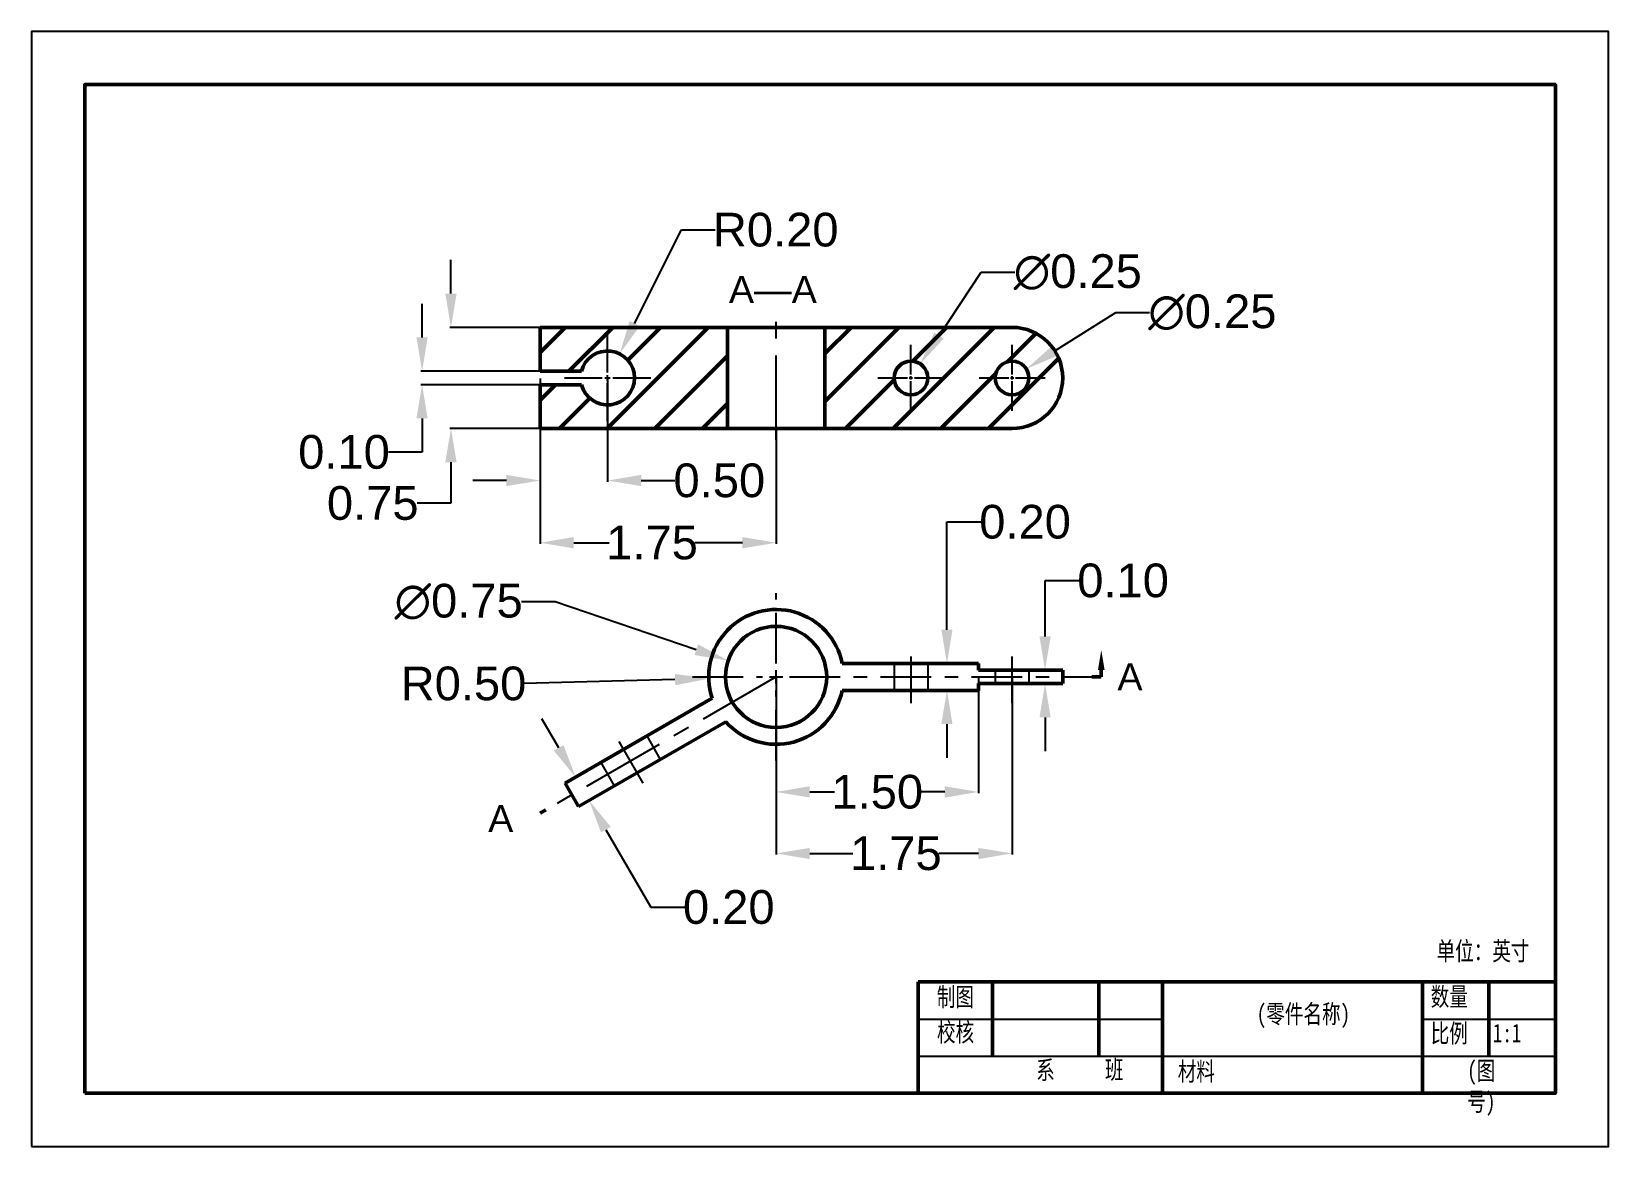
# Model space of a CAD drawing. Header units: millimetres. Extents: x 0 to 11.7, y 0 to 8.3.
import ezdxf

# ---------------------------------------------------------------- set-up
doc = ezdxf.new("R2010")
doc.units = ezdxf.units.MM
doc.header["$LTSCALE"] = 0.5
doc.header["$MEASUREMENT"] = 0
for name, pattern in [('CENTER', [2, 1.25, -0.25, 0.25, -0.25]), ('CENTER2', [1.125, 0.75, -0.125, 0.125, -0.125]), ('DASHED', [0.75, 0.5, -0.25])]:
    doc.linetypes.add(name, pattern=pattern)
for name, color, linetype, lineweight in [('dash', 2, 'DASHED', 25), ('dimension', 3, 'Continuous', 25), ('draw', 7, 'Continuous', 50), ('mark', 1, 'CENTER', 25), ('temp-thick', 7, 'Continuous', 50), ('text', 7, 'Continuous', 25), ('thin', 7, 'Continuous', 25)]:
    doc.layers.add(name, color=color, linetype=linetype, lineweight=lineweight)
doc.styles.get("Standard").update_dxf_attribs({"font": 'arial.ttf'})
doc.dimstyles.get("Standard").update_dxf_attribs({"dimscale": 0.05, "dimtxt": 5, "dimasz": 5, "dimexe": 0.18, "dimexo": 0.0625, "dimgap": 0.09, "dimtad": 0, "dimtih": 1, "dimtoh": 1, "dimzin": 0, "dimdsep": 46, "dimtxsty": 'Standard', "dimcen": 0.09, "dimadec": 0, "dimazin": 0, "dimtfac": 1, "dimtofl": 0, "dimtmove": 0, "dimatfit": 1, "dimfxl": 1, "dimtolj": 1, "dimtzin": 0, "dimarcsym": 0})

# ---------------------------------------------------------------- blocks, each defined once
blk = doc.blocks.new('*U1')
at = {"layer": 'mark', "color": 0, "linetype": 'CENTER2', "transparency": 16777216}
for p, q in [((0, 0.1), (0, 0.62)), ((-0.62, 0), (-0.1, 0)), ((0.1, 0), (2.34, 0)), ((0, -0.62), (0, -0.1))]:
    blk.add_line(p, q, dxfattribs=at)
at = {"layer": 'mark', "color": 0, "linetype": 'Continuous', "transparency": 16777216}
for p, q in [((-0.05, 0), (0.05, 0)), ((0, -0.05), (0, 0.05))]:
    blk.add_line(p, q, dxfattribs=at)
blk = doc.blocks.new('*U2')
at = {"layer": 'mark', "color": 0, "linetype": 'CENTER2', "transparency": 16777216}
for p, q in [((0, 0.025), (0, 0.245)), ((-0.245, 0), (-0.025, 0)), ((0.025, 0), (0.245, 0)), ((0, -0.245), (0, -0.025))]:
    blk.add_line(p, q, dxfattribs=at)
at = {"layer": 'mark', "color": 0, "linetype": 'Continuous', "transparency": 16777216}
for p, q in [((-0.0125, 0), (0.0125, 0)), ((0, -0.0125), (0, 0.0125))]:
    blk.add_line(p, q, dxfattribs=at)
blk = doc.blocks.new('*U3')
at = {"layer": 'mark', "color": 0, "linetype": 'CENTER2', "transparency": 16777216}
for p, q in [((0, 0.025), (0, 0.245)), ((-0.245, 0), (-0.025, 0)), ((0.025, 0), (0.245, 0)), ((0, -0.245), (0, -0.025))]:
    blk.add_line(p, q, dxfattribs=at)
at = {"layer": 'mark', "color": 0, "linetype": 'Continuous', "transparency": 16777216}
for p, q in [((-0.0125, 0), (0.0125, 0)), ((0, -0.0125), (0, 0.0125))]:
    blk.add_line(p, q, dxfattribs=at)
blk = doc.blocks.new('*U4')
at = {"layer": 'mark', "color": 0, "linetype": 'CENTER2', "transparency": 16777216}
for p, q in [((0, 0.04), (0, 0.32)), ((-0.32, 0), (-0.04, 0)), ((0.04, 0), (0.32, 0)), ((0, -0.32), (0, -0.04))]:
    blk.add_line(p, q, dxfattribs=at)
at = {"layer": 'mark', "color": 0, "linetype": 'Continuous', "transparency": 16777216}
for p, q in [((-0.02, 0), (0.02, 0)), ((0, -0.02), (0, 0.02))]:
    blk.add_line(p, q, dxfattribs=at)
blk = doc.blocks.new('*D5')
at = {"layer": 'Defpoints', "color": 0, "transparency": 16777216}
for p in [(5.521, 3.482), (7.021, 3.482), (7.021, 2.629)]:
    blk.add_point(p, dxfattribs=at)
at = {"layer": 'dimension', "color": 0, "lineweight": -2, "transparency": 16777216}
for p, q in [((5.521, 3.479), (5.521, 2.62)), ((7.021, 3.479), (7.021, 2.62)), ((5.771, 2.629), (5.954, 2.629)), ((6.771, 2.629), (6.588, 2.629))]:
    blk.add_line(p, q, dxfattribs=at)
at = {"layer": 'dimension', "color": 0, "transparency": 16777216}
for points in [[(5.771, 2.671), (5.771, 2.587), (5.521, 2.629)], [(6.771, 2.671), (6.771, 2.587), (7.021, 2.629)]]:
    blk.add_solid(points, dxfattribs=at)
at = {"layer": 'dimension', "color": 0, "transparency": 16777216, "insert": (6.271, 2.629), "char_height": 0.25, "attachment_point": 5}
blk.add_mtext('\\A1;1.50', dxfattribs=at)
blk = doc.blocks.new('*D7')
at = {"layer": 'Defpoints', "color": 0, "transparency": 16777216}
for p in [(6.59, 5.804), (6.452, 5.595)]:
    blk.add_point(p, dxfattribs=at)
at = {"layer": 'dimension', "color": 0, "lineweight": -2, "transparency": 16777216}
for p, q in [((6.729, 6.012), (7.041, 6.483)), ((7.041, 6.483), (7.291, 6.483)), ((6.517, 5.699), (6.526, 5.699)), ((6.521, 5.695), (6.521, 5.704))]:
    blk.add_line(p, q, dxfattribs=at)
at = {"layer": 'dimension', "color": 0, "transparency": 16777216}
blk.add_solid([(6.694, 6.035), (6.763, 5.989), (6.59, 5.804)], dxfattribs=at)
at = {"layer": 'dimension', "color": 0, "transparency": 16777216, "insert": (7.758, 6.483), "char_height": 0.25, "attachment_point": 5}
blk.add_mtext('\\A1;∅0.25', dxfattribs=at)
blk = doc.blocks.new('*D8')
at = {"layer": 'Defpoints', "color": 0, "transparency": 16777216}
for p in [(7.377, 5.766), (7.165, 5.633)]:
    blk.add_point(p, dxfattribs=at)
at = {"layer": 'dimension', "color": 0, "lineweight": -2, "transparency": 16777216}
for p, q in [((7.588, 5.9), (8.04, 6.185)), ((8.04, 6.185), (8.29, 6.185)), ((7.267, 5.699), (7.276, 5.699)), ((7.271, 5.695), (7.271, 5.704))]:
    blk.add_line(p, q, dxfattribs=at)
at = {"layer": 'dimension', "color": 0, "transparency": 16777216}
blk.add_solid([(7.566, 5.935), (7.61, 5.865), (7.377, 5.766)], dxfattribs=at)
at = {"layer": 'dimension', "color": 0, "transparency": 16777216, "insert": (8.756, 6.185), "char_height": 0.25, "attachment_point": 5}
blk.add_mtext('\\A1;∅0.25', dxfattribs=at)
blk = doc.blocks.new('*D9')
at = {"layer": 'Defpoints', "color": 0, "transparency": 16777216}
for p in [(5.166, 3.603), (5.876, 3.361)]:
    blk.add_point(p, dxfattribs=at)
at = {"layer": 'dimension', "color": 0, "lineweight": -2, "transparency": 16777216}
for p, q in [((3.883, 4.039), (3.633, 4.039)), ((4.929, 3.683), (3.883, 4.039)), ((5.517, 3.482), (5.526, 3.482)), ((5.521, 3.477), (5.521, 3.486))]:
    blk.add_line(p, q, dxfattribs=at)
at = {"layer": 'dimension', "color": 0, "transparency": 16777216}
blk.add_solid([(4.943, 3.723), (4.916, 3.644), (5.166, 3.603)], dxfattribs=at)
at = {"layer": 'dimension', "color": 0, "transparency": 16777216, "insert": (3.167, 4.039), "char_height": 0.25, "attachment_point": 5}
blk.add_mtext('\\A1;∅0.75', dxfattribs=at)
blk = doc.blocks.new('*D10')
at = {"layer": 'Defpoints', "color": 0, "transparency": 16777216}
for p in [(5.021, 3.469), (5.521, 3.482)]:
    blk.add_point(p, dxfattribs=at)
at = {"layer": 'dimension', "color": 0, "lineweight": -2, "transparency": 16777216}
for p, q in [((4.771, 3.462), (3.651, 3.432)), ((5.517, 3.482), (5.526, 3.482)), ((5.521, 3.477), (5.521, 3.486))]:
    blk.add_line(p, q, dxfattribs=at)
at = {"layer": 'dimension', "color": 0, "transparency": 16777216}
blk.add_solid([(4.77, 3.504), (4.773, 3.42), (5.021, 3.469)], dxfattribs=at)
at = {"layer": 'dimension', "color": 0, "transparency": 16777216, "insert": (3.203, 3.432), "char_height": 0.25, "attachment_point": 5}
blk.add_mtext('\\A1;R0.50', dxfattribs=at)
blk = doc.blocks.new('*D11')
at = {"layer": 'Defpoints', "color": 0, "transparency": 16777216}
for p in [(5.521, 3.482), (7.271, 3.482), (7.271, 2.173)]:
    blk.add_point(p, dxfattribs=at)
at = {"layer": 'dimension', "color": 0, "lineweight": -2, "transparency": 16777216}
for p, q in [((5.521, 3.479), (5.521, 2.164)), ((7.271, 3.479), (7.271, 2.164)), ((5.771, 2.173), (6.09, 2.173)), ((7.021, 2.173), (6.727, 2.173))]:
    blk.add_line(p, q, dxfattribs=at)
at = {"layer": 'dimension', "color": 0, "transparency": 16777216}
for points in [[(5.771, 2.214), (5.771, 2.131), (5.521, 2.173)], [(7.021, 2.214), (7.021, 2.131), (7.271, 2.173)]]:
    blk.add_solid(points, dxfattribs=at)
at = {"layer": 'dimension', "color": 0, "transparency": 16777216, "insert": (6.409, 2.173), "char_height": 0.25, "attachment_point": 5}
blk.add_mtext('\\A1;1.75', dxfattribs=at)
blk = doc.blocks.new('*D12')
at = {"layer": 'Defpoints', "color": 0, "transparency": 16777216}
for p in [(7.646, 3.532), (7.515, 3.432), (7.646, 3.432)]:
    blk.add_point(p, dxfattribs=at)
at = {"layer": 'dimension', "color": 0, "lineweight": -2, "transparency": 16777216}
for p, q in [((7.515, 3.782), (7.515, 4.196)), ((7.515, 4.196), (7.765, 4.196)), ((7.643, 3.532), (7.506, 3.532)), ((7.643, 3.432), (7.506, 3.432)), ((7.515, 3.182), (7.515, 2.932))]:
    blk.add_line(p, q, dxfattribs=at)
at = {"layer": 'dimension', "color": 0, "transparency": 16777216}
for points in [[(7.474, 3.782), (7.557, 3.782), (7.515, 3.532)], [(7.474, 3.182), (7.557, 3.182), (7.515, 3.432)]]:
    blk.add_solid(points, dxfattribs=at)
at = {"layer": 'dimension', "color": 0, "transparency": 16777216, "insert": (8.094, 4.196), "char_height": 0.25, "attachment_point": 5}
blk.add_mtext('\\A1;0.10', dxfattribs=at)
blk = doc.blocks.new('*D13')
at = {"layer": 'Defpoints', "color": 0, "transparency": 16777216}
for p in [(3.956, 2.694), (4.056, 2.52), (4.134, 2.566)]:
    blk.add_point(p, dxfattribs=at)
at = {"layer": 'dimension', "color": 0, "lineweight": -2, "transparency": 16777216}
for p, q in [((3.909, 2.955), (3.784, 3.172)), ((3.958, 2.695), (4.042, 2.743)), ((4.058, 2.522), (4.142, 2.57)), ((4.259, 2.349), (4.591, 1.774)), ((4.591, 1.774), (4.841, 1.774))]:
    blk.add_line(p, q, dxfattribs=at)
at = {"layer": 'dimension', "color": 0, "transparency": 16777216}
for points in [[(3.945, 2.976), (3.873, 2.935), (4.034, 2.739)], [(4.295, 2.37), (4.223, 2.328), (4.134, 2.566)]]:
    blk.add_solid(points, dxfattribs=at)
at = {"layer": 'dimension', "color": 0, "transparency": 16777216, "insert": (5.17, 1.774), "char_height": 0.25, "attachment_point": 5}
blk.add_mtext('\\A1;0.20', dxfattribs=at)
blk = doc.blocks.new('*D14')
at = {"layer": 'Defpoints', "color": 0, "transparency": 16777216}
for p in [(3.771, 5.749), (2.896, 5.649), (3.771, 5.649)]:
    blk.add_point(p, dxfattribs=at)
at = {"layer": 'dimension', "color": 0, "lineweight": -2, "transparency": 16777216}
for p, q in [((2.896, 5.999), (2.896, 6.249)), ((3.768, 5.749), (2.887, 5.749)), ((3.768, 5.649), (2.887, 5.649)), ((2.896, 5.399), (2.896, 5.149)), ((2.896, 5.149), (2.646, 5.149))]:
    blk.add_line(p, q, dxfattribs=at)
at = {"layer": 'dimension', "color": 0, "transparency": 16777216}
for points in [[(2.854, 5.999), (2.937, 5.999), (2.896, 5.749)], [(2.854, 5.399), (2.937, 5.399), (2.896, 5.649)]]:
    blk.add_solid(points, dxfattribs=at)
at = {"layer": 'dimension', "color": 0, "transparency": 16777216, "insert": (2.317, 5.149), "char_height": 0.25, "attachment_point": 5}
blk.add_mtext('\\A1;0.10', dxfattribs=at)
blk = doc.blocks.new('*D15')
at = {"layer": 'Defpoints', "color": 0, "transparency": 16777216}
for p in [(3.771, 6.074), (3.11, 5.324), (3.771, 5.324)]:
    blk.add_point(p, dxfattribs=at)
at = {"layer": 'dimension', "color": 0, "lineweight": -2, "transparency": 16777216}
for p, q in [((3.11, 6.324), (3.11, 6.574)), ((3.768, 6.074), (3.101, 6.074)), ((3.768, 5.324), (3.101, 5.324)), ((3.11, 5.074), (3.11, 4.77)), ((3.11, 4.77), (2.86, 4.77))]:
    blk.add_line(p, q, dxfattribs=at)
at = {"layer": 'dimension', "color": 0, "transparency": 16777216}
for points in [[(3.068, 6.324), (3.152, 6.324), (3.11, 6.074)], [(3.068, 5.074), (3.152, 5.074), (3.11, 5.324)]]:
    blk.add_solid(points, dxfattribs=at)
at = {"layer": 'dimension', "color": 0, "transparency": 16777216, "insert": (2.53, 4.77), "char_height": 0.25, "attachment_point": 5}
blk.add_mtext('\\A1;0.75', dxfattribs=at)
blk = doc.blocks.new('*D16')
at = {"layer": 'Defpoints', "color": 0, "transparency": 16777216}
for p in [(4.361, 5.878), (4.271, 5.699)]:
    blk.add_point(p, dxfattribs=at)
at = {"layer": 'dimension', "color": 0, "lineweight": -2, "transparency": 16777216}
for p, q in [((4.472, 6.102), (4.82, 6.797)), ((4.82, 6.797), (5.07, 6.797)), ((4.267, 5.699), (4.276, 5.699)), ((4.271, 5.695), (4.271, 5.704))]:
    blk.add_line(p, q, dxfattribs=at)
at = {"layer": 'dimension', "color": 0, "transparency": 16777216}
blk.add_solid([(4.435, 6.121), (4.51, 6.083), (4.361, 5.878)], dxfattribs=at)
at = {"layer": 'dimension', "color": 0, "transparency": 16777216, "insert": (5.518, 6.797), "char_height": 0.25, "attachment_point": 5}
blk.add_mtext('\\A1;R0.20', dxfattribs=at)
blk = doc.blocks.new('*D17')
at = {"layer": 'Defpoints', "color": 0, "transparency": 16777216}
for p in [(7.021, 3.582), (6.788, 3.382), (7.021, 3.382)]:
    blk.add_point(p, dxfattribs=at)
at = {"layer": 'dimension', "color": 0, "lineweight": -2, "transparency": 16777216}
for p, q in [((6.788, 3.832), (6.788, 4.631)), ((6.788, 4.631), (7.038, 4.631)), ((7.018, 3.582), (6.779, 3.582)), ((7.018, 3.382), (6.779, 3.382)), ((6.788, 3.132), (6.788, 2.882))]:
    blk.add_line(p, q, dxfattribs=at)
at = {"layer": 'dimension', "color": 0, "transparency": 16777216}
for points in [[(6.746, 3.832), (6.829, 3.832), (6.788, 3.582)], [(6.746, 3.132), (6.829, 3.132), (6.788, 3.382)]]:
    blk.add_solid(points, dxfattribs=at)
at = {"layer": 'dimension', "color": 0, "transparency": 16777216, "insert": (7.367, 4.631), "char_height": 0.25, "attachment_point": 5}
blk.add_mtext('\\A1;0.20', dxfattribs=at)
blk = doc.blocks.new('*D18')
at = {"layer": 'Defpoints', "color": 0, "transparency": 16777216}
for p in [(3.771, 5.324), (5.521, 5.324), (5.521, 4.477)]:
    blk.add_point(p, dxfattribs=at)
at = {"layer": 'dimension', "color": 0, "lineweight": -2, "transparency": 16777216}
for p, q in [((3.771, 5.321), (3.771, 4.468)), ((5.521, 5.321), (5.521, 4.468)), ((4.021, 4.477), (4.282, 4.477)), ((5.271, 4.477), (4.919, 4.477))]:
    blk.add_line(p, q, dxfattribs=at)
at = {"layer": 'dimension', "color": 0, "transparency": 16777216}
for points in [[(4.021, 4.519), (4.021, 4.435), (3.771, 4.477)], [(5.271, 4.519), (5.271, 4.435), (5.521, 4.477)]]:
    blk.add_solid(points, dxfattribs=at)
at = {"layer": 'dimension', "color": 0, "transparency": 16777216, "insert": (4.601, 4.477), "char_height": 0.25, "attachment_point": 5}
blk.add_mtext('\\A1;1.75', dxfattribs=at)
blk = doc.blocks.new('*D19')
at = {"layer": 'Defpoints', "color": 0, "transparency": 16777216}
for p in [(3.771, 5.699), (4.271, 5.699), (3.771, 4.938)]:
    blk.add_point(p, dxfattribs=at)
at = {"layer": 'dimension', "color": 0, "lineweight": -2, "transparency": 16777216}
for p, q in [((3.771, 5.696), (3.771, 4.929)), ((4.271, 5.696), (4.271, 4.929)), ((3.521, 4.938), (3.271, 4.938)), ((4.521, 4.938), (4.771, 4.938))]:
    blk.add_line(p, q, dxfattribs=at)
at = {"layer": 'dimension', "color": 0, "transparency": 16777216}
for points in [[(3.521, 4.98), (3.521, 4.897), (3.771, 4.938)], [(4.521, 4.98), (4.521, 4.897), (4.271, 4.938)]]:
    blk.add_solid(points, dxfattribs=at)
at = {"layer": 'dimension', "color": 0, "transparency": 16777216, "insert": (5.1, 4.938), "char_height": 0.25, "attachment_point": 5}
blk.add_mtext('\\A1;0.50', dxfattribs=at)

msp = doc.modelspace()

# ---------------------------------------------------------------- hatches: boundary and pattern name
at = {"layer": 'draw'}
h = msp.add_hatch(dxfattribs=at)
h.set_pattern_fill('ANSI31', color=256, scale=2)
h.set_pattern_definition([(45, (0.81445, 1.16403), (-0.176777, 0.176777), [])])
h.paths.add_polyline_path([(5.16, 6.074), (3.771, 6.074), (3.771, 5.749), (4.077, 5.749, -7.872983), (4.077, 5.649), (3.771, 5.649), (3.771, 5.324), (5.16, 5.324)])
h.paths.add_polyline_path([(7.021, 6.074), (5.883, 6.074), (5.883, 5.324), (7.021, 5.324)])
h.paths.add_polyline_path([(6.396, 5.699, -1), (6.646, 5.699, -1)], flags=16)
h.paths.add_polyline_path([(7.271, 6.074), (7.021, 6.074), (7.021, 5.324), (7.271, 5.324, 1)])
h.paths.add_polyline_path([(7.396, 5.699, -1), (7.146, 5.699, -1)], flags=16)

# ---------------------------------------------------------------- linework, layer by layer
at = {"layer": 'dash'}
for p, q in [((6.396, 3.582), (6.396, 3.382)), ((6.646, 3.582), (6.646, 3.382)), ((7.146, 3.532), (7.146, 3.432)), ((7.396, 3.532), (7.396, 3.432)), ((4.562, 3.044), (4.662, 2.87)), ((4.221, 2.847), (4.321, 2.674))]:
    msp.add_line(p, q, dxfattribs=at)
at = {"layer": 'draw'}
for p, q in [((7.021, 6.074), (3.771, 6.074)), ((3.771, 6.074), (3.771, 5.749)), ((5.16, 5.324), (5.16, 6.074)), ((5.883, 5.324), (5.883, 6.074)), ((7.271, 6.074), (7.021, 6.074)), ((3.771, 5.749), (4.077, 5.749)), ((3.771, 5.649), (4.077, 5.649)), ((3.771, 5.649), (3.771, 5.324)), ((3.771, 5.324), (5.521, 5.324)), ((5.521, 5.324), (7.021, 5.324)), ((7.021, 5.324), (7.271, 5.324)), ((6.011, 3.582), (7.021, 3.582)), ((7.021, 3.582), (7.021, 3.532)), ((7.271, 3.532), (7.021, 3.532)), ((7.271, 3.532), (7.646, 3.532)), ((7.646, 3.532), (7.646, 3.432)), ((7.021, 3.382), (7.021, 3.432)), ((7.021, 3.432), (7.271, 3.432)), ((7.646, 3.432), (7.271, 3.432)), ((5.047, 3.324), (3.956, 2.694)), ((6.011, 3.382), (7.021, 3.382)), ((5.147, 3.15), (4.056, 2.52)), ((3.956, 2.694), (4.056, 2.52))]:
    msp.add_line(p, q, dxfattribs=at)
for centre, radius in [((6.521, 5.699), 0.125), ((7.271, 5.699), 0.125), ((5.521, 3.482), 0.375)]:
    msp.add_circle(centre, radius, dxfattribs=at)
for centre, radius, start, end in [((7.271, 5.699), 0.375, 270, 90), ((4.271, 5.699), 0.2, 194.4775, 165.5225), ((5.521, 3.482), 0.5, 11.537, 198.463), ((5.521, 3.482), 0.5, 221.537, 348.463)]:
    msp.add_arc(centre, radius, start, end, dxfattribs=at)
at = {"layer": 'mark'}
for p, q in [((5.521, 5.241), (5.521, 6.184)), ((6.521, 3.633), (6.521, 3.288)), ((7.271, 3.288), (7.271, 3.633)), ((5.521, 3.482), (3.878, 2.533)), ((4.355, 3.002), (4.533, 2.694))]:
    msp.add_line(p, q, dxfattribs=at)
at = {"layer": 'temp-thick'}
for p, q in [((7.932, 3.482), (7.932, 3.532)), ((7.862, 3.482), (7.932, 3.482)), ((3.814, 2.496), (3.771, 2.471))]:
    msp.add_line(p, q, dxfattribs=at)
for points in [[(7.932, 3.532, 0.05, 0, 0), (7.932, 3.682, 0, 0, 0)], [(3.771, 2.471, 0, 0, 0), (3.746, 2.515, 0.05, 0, 0), (3.671, 2.645, 0, 0, 0)]]:
    msp.add_lwpolyline(points, format="xyseb", dxfattribs=at)
at = {"layer": 'thin', "lineweight": 50}
for p, q in [((11.299, 1.22), (6.575, 1.22)), ((6.575, 1.22), (6.575, 0.394)), ((7.126, 1.22), (7.126, 0.669)), ((7.913, 1.22), (7.913, 0.669)), ((8.386, 1.22), (8.386, 0.394)), ((10.315, 1.22), (10.315, 0.394)), ((10.807, 1.22), (10.807, 0.669))]:
    msp.add_line(p, q, dxfattribs=at)
at = {"layer": 'thin', "lineweight": 25}
for p, q in [((6.575, 0.945), (8.386, 0.945)), ((10.315, 0.945), (11.299, 0.945)), ((6.575, 0.669), (11.299, 0.669))]:
    msp.add_line(p, q, dxfattribs=at)
msp.add_lwpolyline([(0, 0), (11.693, 0), (11.693, 8.268), (0, 8.268)], close=True, dxfattribs=at)
at = {"layer": 'thin', "lineweight": 50}
msp.add_lwpolyline([(0.394, 0.394), (11.299, 0.394), (11.299, 7.874), (0.394, 7.874)], close=True, dxfattribs=at)

# ---------------------------------------------------------------- block references
at = {"layer": 'mark', "linetype": 'CENTER2'}
for name, p in [('*U4', (4.271, 5.699)), ('*U2', (6.521, 5.699)), ('*U3', (7.271, 5.699)), ('*U1', (5.521, 3.482))]:
    msp.add_blockref(name, p, dxfattribs=at)

# ---------------------------------------------------------------- texts
at = {"layer": 'draw', "insert": (5.171, 6.455), "char_height": 0.2, "attachment_point": 1}
msp.add_mtext_dynamic_manual_height_columns('A—A', width=0.2, gutter_width=1, heights=[0.449], dxfattribs=at)
at = {"layer": 'temp-thick', "char_height": 0.2, "attachment_point": 1}
for insert in [(8.052, 3.583), (3.386, 2.532)]:
    msp.add_mtext_dynamic_manual_height_columns('A', width=0.01418, gutter_width=1, heights=[0], dxfattribs=dict(at, insert=insert))
at = {"layer": 'text', "insert": (10.418, 1.518), "char_height": 0.1378, "attachment_point": 1}
msp.add_mtext_dynamic_manual_height_columns('{\\fHYSWLongFangSong|b0|i0|c134|p2;单位：英寸}', width=0.68495, gutter_width=0.0394, heights=[0.168], dxfattribs=at)
at = {"layer": 'thin', "char_height": 0.1378, "attachment_point": 1}
for s, width, heights, insert in [('{\\fHYSWLongFangSong|b0|i0|c134|p2;制图}', 0.36278, [0], (6.713, 1.178)), ('{\\fHYSWLongFangSong|b0|i0|c134|p2;数量}', 0.36278, [0], (10.375, 1.18)), ('{\\fHYSWLongFangSong|b0|i0|c134|p2;(零件名称)}', 0.90838, [0.37], (9.085, 1.052)), ('{\\fHYSWLongFangSong|b0|i0|c134|p2;校核}', 0.36278, [0], (6.714, 0.916)), ('{\\fHYSWLongFangSong|b0|i0|c134|p2;比例}', 0.36278, [0], (10.375, 0.908)), ('{\\fHYSWLongFangSong|b0|i0|c134|p2;1:1}', 0.36278, [0], (10.836, 0.91)), ('{\\fHYSWLongFangSong|b0|i0|c134|p2;系}', 0.36278, [0], (7.449, 0.635)), ('{\\fHYSWLongFangSong|b0|i0|c134|p2;班}', 0.36278, [0], (7.959, 0.639)), ('{\\fHYSWLongFangSong|b0|i0|c134|p2;材料}', 0.36278, [0], (8.499, 0.625)), ('{\\fHYSWLongFangSong|b0|i0|c134|p2;(图号)}', 0.36278, [0], (10.646, 0.631))]:
    msp.add_mtext_dynamic_manual_height_columns(s, width=width, gutter_width=0.0394, heights=heights, dxfattribs=dict(at, insert=insert))

# ---------------------------------------------------------------- dimensions: what is measured, and where the dimension line sits
at = {"layer": 'dimension'}
for center, mpoint, picture, middle in [((4.271, 5.699), (4.361, 5.878), '*D16', (5.518, 6.797)), ((5.521, 3.482), (5.021, 3.469), '*D10', (3.203, 3.432))]:
    dim = msp.add_radius_dim(center=center, mpoint=mpoint, dimstyle='Standard', dxfattribs=at)
    dim.commit()
    dim.dimension.update_dxf_attribs({"geometry": picture, "text_midpoint": middle, "dimtype": 164})
for base, p1, p2, angle, picture, middle, dimtype in [((3.11, 5.324), (3.771, 6.074), (3.771, 5.324), 90, '*D15', (2.53, 4.77), 160), ((2.896, 5.649), (3.771, 5.749), (3.771, 5.649), 90, '*D14', (2.317, 5.149), 160), ((6.788, 3.382), (7.021, 3.582), (7.021, 3.382), 270, '*D17', (7.367, 4.631), 161), ((7.515, 3.432), (7.646, 3.532), (7.646, 3.432), 90, '*D12', (8.094, 4.196), 160), ((4.134, 2.566), (3.956, 2.694), (4.056, 2.52), 300, '*D13', (5.17, 1.774), 161)]:
    dim = msp.add_linear_dim(base=base, p1=p1, p2=p2, angle=angle, dimstyle='Standard', dxfattribs=at)
    dim.commit()
    dim.dimension.update_dxf_attribs({"geometry": picture, "text_midpoint": middle, "dimtype": dimtype})
for p1, p2, picture, middle in [((6.452, 5.595), (6.59, 5.804), '*D7', (7.758, 6.483)), ((7.165, 5.633), (7.377, 5.766), '*D8', (8.756, 6.185)), ((5.876, 3.361), (5.166, 3.603), '*D9', (3.167, 4.039))]:
    dim = msp.add_diameter_dim_2p(p1=p1, p2=p2, dimstyle='Standard', dxfattribs=at)
    dim.commit()
    dim.dimension.update_dxf_attribs({"geometry": picture, "text_midpoint": middle, "dimtype": 163})
for base, p1, p2, picture, middle in [((3.771, 4.938), (4.271, 5.699), (3.771, 5.699), '*D19', (5.1, 4.938)), ((5.521, 4.477), (3.771, 5.324), (5.521, 5.324), '*D18', (4.601, 4.477)), ((7.021, 2.629), (5.521, 3.482), (7.021, 3.482), '*D5', (6.271, 2.629)), ((7.271, 2.173), (5.521, 3.482), (7.271, 3.482), '*D11', (6.409, 2.173))]:
    dim = msp.add_linear_dim(base=base, p1=p1, p2=p2, dimstyle='Standard', dxfattribs=at)
    dim.commit()
    dim.dimension.update_dxf_attribs({"geometry": picture, "text_midpoint": middle, "dimtype": 160})

doc.saveas('drawing.dxf')
